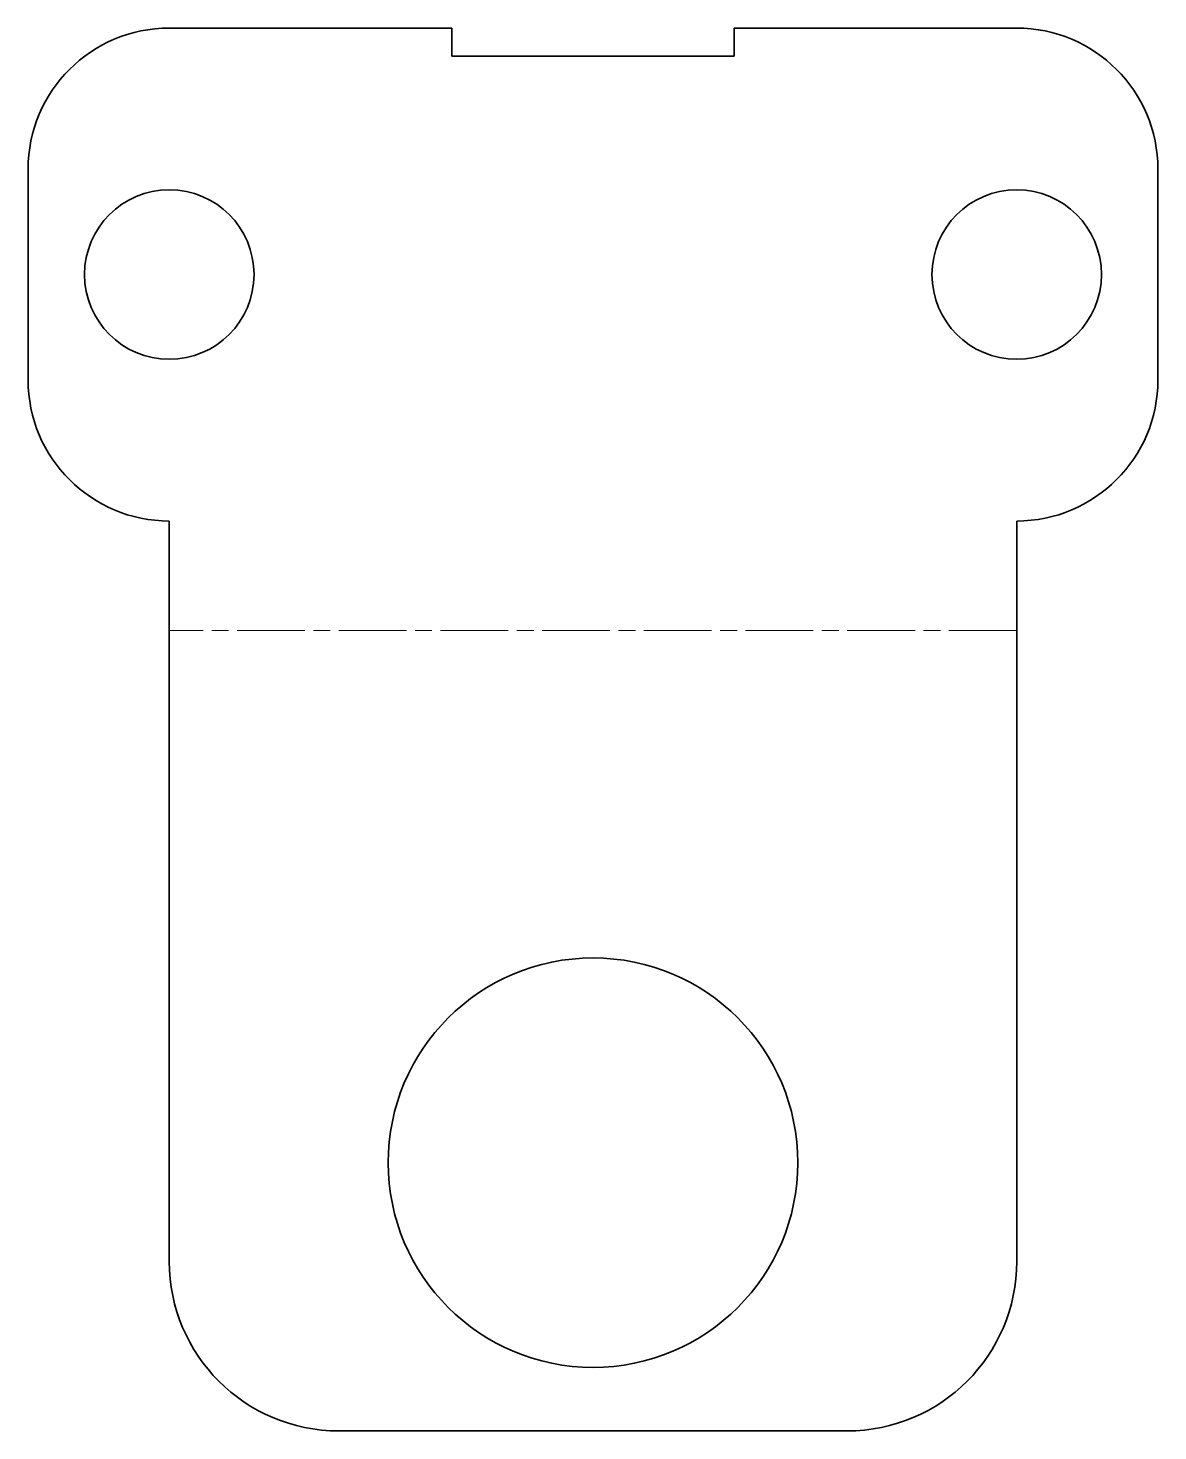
# Model space of a CAD drawing. Header units: inches. Extents: x 0 to 40, y 0 to 49.7.
import ezdxf

# ---------------------------------------------------------------- set-up
doc = ezdxf.new("R2010")
doc.units = ezdxf.units.IN
doc.header["$MEASUREMENT"] = 0
doc.linetypes.add('Chain', pattern=[13.68, 9.12, -1.14, 2.28, -1.14])
doc.layers.add('SIMUMAK Bend Centerline (ISO)', color=7, linetype='Chain', lineweight=9)
doc.layers.add('SIMUMAK Visible (ISO)', color=7, linetype='Continuous', lineweight=35)

# ---------------------------------------------------------------- blocks, each defined once
blk = doc.blocks.new('PTM-03-SPTUBR01_Sheet_PTM-03-SPTUBR01 (desplegada)')
at = {"layer": 'SIMUMAK Bend Centerline (ISO)', "ltscale": 0.263158}
blk.add_line((15, 3.5), (-15, 3.5), dxfattribs=at)
at = {"layer": 'SIMUMAK Visible (ISO)'}
for p, q in [((-15, 24.84), (-5, 24.84)), ((-5, 23.84), (-5, 24.84)), ((5, 24.84), (15, 24.84)), ((5, 24.84), (5, 23.84)), ((5, 23.84), (-5, 23.84)), ((-20, 12.383), (-20, 19.84)), ((20, 19.84), (20, 12.383)), ((-15, -18.84), (-15, 7.383)), ((15, 7.383), (15, -18.84)), ((9, -24.84), (-9, -24.84))]:
    blk.add_line(p, q, dxfattribs=at)
for centre, radius in [((-15, 16.111), 3), ((15, 16.111), 3), ((0, -15.34), 7.25)]:
    blk.add_circle(centre, radius, dxfattribs=at)
at = {"layer": 'SIMUMAK Visible (ISO)', "extrusion": (0, 0, -1)}
for centre, radius, start, end in [((15, 19.84), 5, 0, 90), ((-15, 19.84), 5, 90, 180), ((15, 12.383), 5, 270, 0), ((-15, 12.383), 5, 180, 270), ((9, -18.84), 6, 270, 360), ((-9, -18.84), 6, 180, 270)]:
    blk.add_arc(centre, radius, start, end, dxfattribs=at)

msp = doc.modelspace()

# ---------------------------------------------------------------- block references
msp.add_blockref('PTM-03-SPTUBR01_Sheet_PTM-03-SPTUBR01 (desplegada)', (20, 24.84))

doc.saveas('drawing.dxf')
